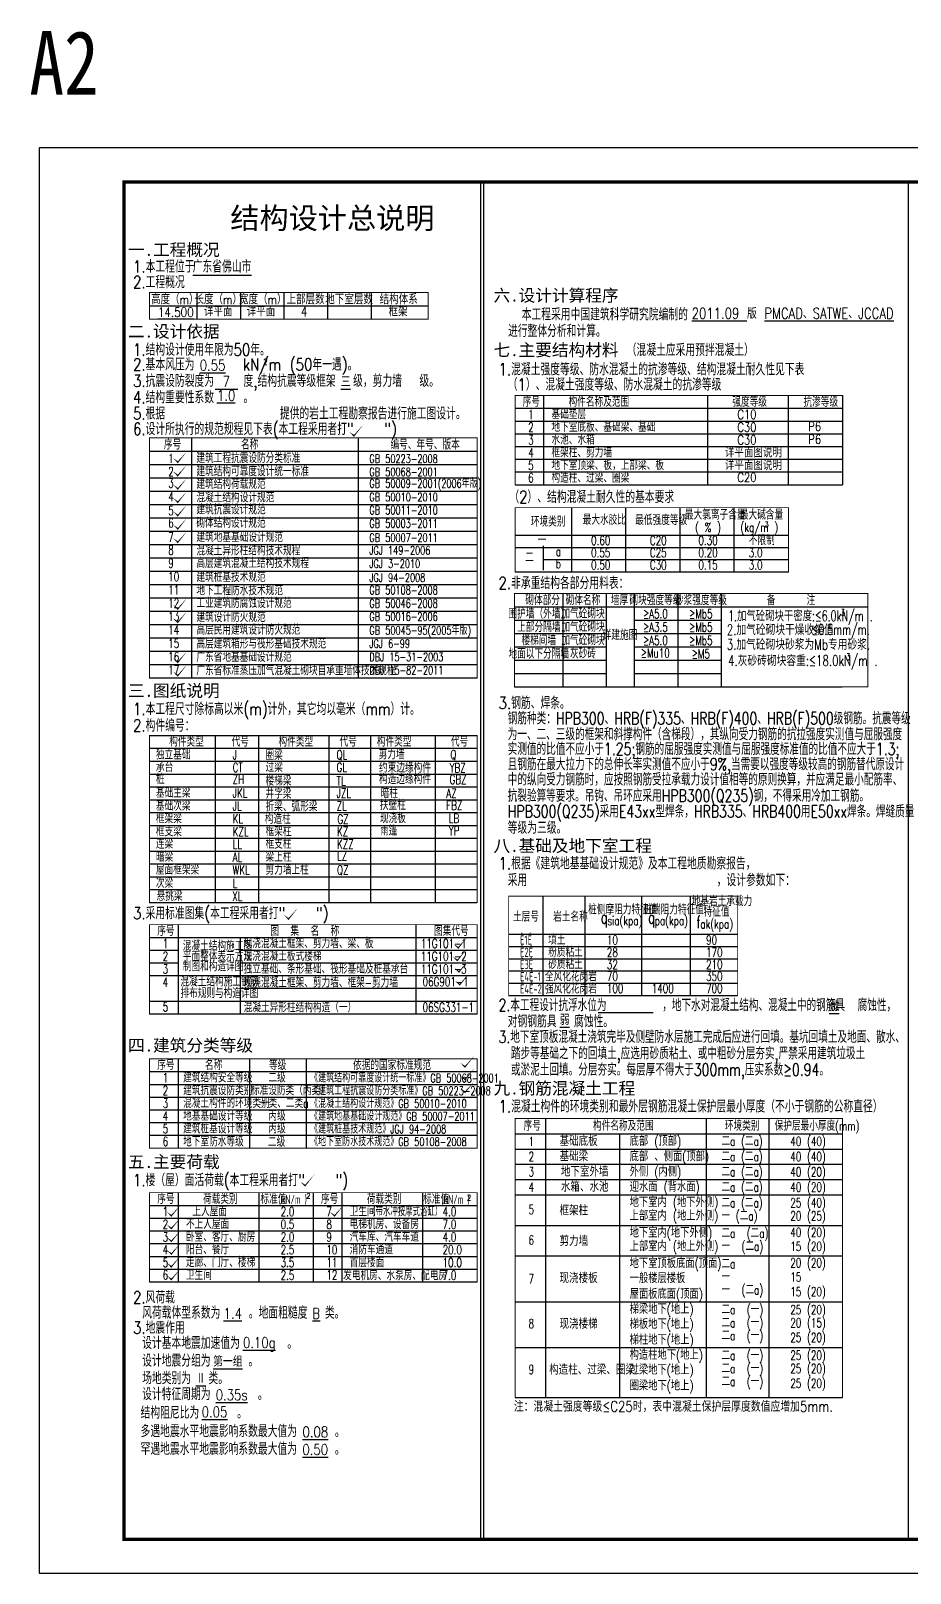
# Model space of a CAD drawing. Extents: x 211722 to 307256, y -48901 to -2017.
# Drawn here: x 211722 to 237627, y -47469 to -2017 of the extents above; entities that cross this region are included whole.
import ezdxf
from ezdxf.enums import TextEntityAlignment as Align

# ---------------------------------------------------------------- set-up
doc = ezdxf.new("R2010")
doc.units = 0
doc.header["$LTSCALE"] = 1000
doc.header["$MEASUREMENT"] = 0
for name, color, linetype in [('PUB_TEXT', 7, 'Continuous'), ('PUB_TITLE', 4, 'Continuous'), ('TAB', 7, 'Continuous'), ('TUKANG', 4, 'Continuous'), ('WORD', 7, 'Continuous')]:
    doc.layers.add(name, color=color, linetype=linetype)
doc.styles.add('-黑体', font='simhei.ttf', dxfattribs={"width": 0.8})
doc.styles.add('DXG1', font='simhei.ttf', dxfattribs={"width": 0.8})
doc.styles.add('DXG2', font='')
doc.styles.add('DXG3', font='txt.shx', dxfattribs={"width": 0.8, "bigfont": 'hztxt.shx'})
doc.styles.add('HZTXT', font='txt-广厦字体.shx', dxfattribs={"width": 0.75, "bigfont": 'HZTXT.shx'})
doc.styles.add('TSSD_CHINA', font='tssdeng.shx', dxfattribs={"width": 0.8, "bigfont": 'tssdchn.shx'})
doc.styles.add('TSSD_Rein', font='Tssdeng.shx', dxfattribs={"width": 0.7, "bigfont": 'Tssdchn.shx'})
doc.styles.get('DXG2').set_extended_font_data('SimSun')

msp = doc.modelspace()

# ---------------------------------------------------------------- linework, layer by layer
at = {"color": 2, "ltscale": 0.1}
msp.add_line((228433, -30951), (230057, -30951), dxfattribs=at)
at = {"ltscale": 0.1}
for points in [[(221104, -13831, 0, 45, 0), (221244, -13950, 36, 0, 0), (221523, -13616, 36, 36, 0)], [(215913, -14609, 0, 45, 0), (216053, -14728, 36, 0, 0), (216333, -14394, 36, 36, 0)], [(215913, -15002, 0, 45, 0), (216053, -15121, 36, 0, 0), (216333, -14787, 36, 36, 0)], [(215913, -15395, 0, 45, 0), (216053, -15514, 36, 0, 0), (216333, -15180, 36, 36, 0)], [(215913, -15788, 0, 45, 0), (216053, -15907, 36, 0, 0), (216333, -15573, 36, 36, 0)], [(215913, -16181, 0, 45, 0), (216053, -16300, 36, 0, 0), (216333, -15967, 36, 36, 0)], [(215913, -16574, 0, 45, 0), (216053, -16693, 36, 0, 0), (216333, -16360, 36, 36, 0)], [(215913, -16967, 0, 45, 0), (216053, -17086, 36, 0, 0), (216333, -16753, 36, 36, 0)], [(215913, -18933, 0, 45, 0), (216053, -19052, 36, 0, 0), (216333, -18718, 36, 36, 0)], [(215913, -19326, 0, 45, 0), (216053, -19445, 36, 0, 0), (216333, -19111, 36, 36, 0)], [(215913, -20505, 0, 45, 0), (216053, -20624, 36, 0, 0), (216333, -20290, 36, 36, 0)], [(215913, -20898, 0, 45, 0), (216053, -21017, 36, 0, 0), (216333, -20684, 36, 36, 0)], [(219176, -28070, 0, 45, 0), (219316, -28189, 36, 0, 0), (219595, -27855, 36, 36, 0)], [(224146, -29293, 0, 45, 0), (224286, -29412, 36, 0, 0), (224566, -29078, 36, 36, 0)], [(224176, -28922, 0, 45, 0), (224315, -29041, 36, 0, 0), (224595, -28707, 36, 36, 0)], [(224197, -29630, 0, 45, 0), (224336, -29749, 36, 0, 0), (224616, -29415, 36, 36, 0)], [(224220, -30007, 0, 45, 0), (224359, -30126, 36, 0, 0), (224639, -29792, 36, 36, 0)], [(224375, -32429, 0, 45, 0), (224515, -32548, 36, 0, 0), (224794, -32214, 36, 36, 0)], [(224375, -32804, 0, 45, 0), (224515, -32923, 36, 0, 0), (224794, -32589, 36, 36, 0)], [(224375, -33179, 0, 45, 0), (224515, -33298, 36, 0, 0), (224794, -32965, 36, 36, 0)], [(219662, -35929, 0, 45, 0), (219802, -36048, 36, 0, 0), (220082, -35714, 36, 36, 0)], [(215723, -36819, 0, 45, 0), (215863, -36938, 36, 0, 0), (216143, -36604, 36, 36, 0)], [(220531, -36819, 0, 45, 0), (220671, -36938, 36, 0, 0), (220951, -36604, 36, 36, 0)], [(215723, -37194, 0, 45, 0), (215863, -37313, 36, 0, 0), (216143, -36979, 36, 36, 0)], [(215723, -37569, 0, 45, 0), (215863, -37688, 36, 0, 0), (216143, -37354, 36, 36, 0)], [(215723, -37945, 0, 45, 0), (215863, -38063, 36, 0, 0), (216143, -37730, 36, 36, 0)], [(215723, -38320, 0, 45, 0), (215863, -38439, 36, 0, 0), (216143, -38105, 36, 36, 0)], [(215723, -38695, 0, 45, 0), (215863, -38814, 36, 0, 0), (216143, -38480, 36, 36, 0)]]:
    msp.add_lwpolyline(points, format="xyseb", dxfattribs=at)
at = {"layer": 'PUB_TITLE'}
msp.add_lwpolyline([(211964, -47469), (271364, -47469), (271364, -5469), (211964, -5469)], close=True, dxfattribs=at)
at = {"layer": 'PUB_TITLE', "const_width": 100}
msp.add_lwpolyline([(214464, -46469), (270364, -46469), (270364, -6469), (214464, -6469)], close=True, dxfattribs=at)
at = {"layer": 'TAB'}
for p, q in [((216612, -9730), (216612, -10516)), ((217896, -9730), (217896, -10516)), ((219179, -9730), (219179, -10516)), ((220462, -9730), (220462, -10516)), ((221746, -9730), (221746, -10516)), ((215220, -10123), (223424, -10123)), ((225989, -13141), (235638, -13141)), ((226830, -12765), (226830, -15392)), ((231655, -12765), (231655, -15392)), ((234030, -12765), (234030, -15017)), ((235638, -12765), (235638, -15392)), ((225989, -13516), (235638, -13516)), ((216453, -14011), (216453, -21087)), ((221362, -14011), (221362, -21087)), ((225989, -13891), (234030, -13891)), ((234030, -13891), (235638, -13891)), ((215220, -14405), (224869, -14405)), ((225989, -14267), (234030, -14267)), ((234030, -14267), (235638, -14267)), ((215220, -14798), (224869, -14798)), ((225989, -14642), (235638, -14642)), ((215220, -15191), (224869, -15191)), ((225989, -15017), (235638, -15017)), ((225989, -15392), (235638, -15392)), ((225989, -15392), (235638, -15392)), ((225989, -15392), (235638, -15392)), ((234030, -15017), (234030, -15392)), ((215220, -15584), (224869, -15584)), ((215220, -15977), (224869, -15977)), ((227658, -17959), (227658, -16069)), ((229254, -17959), (229254, -16069)), ((230850, -17959), (230850, -16069)), ((230850, -17959), (230850, -16069)), ((232446, -17959), (232446, -16069)), ((215220, -16370), (224869, -16370)), ((215220, -16763), (224869, -16763)), ((215220, -17156), (224869, -17156)), ((225989, -16879), (234042, -16879)), ((225989, -17239), (234042, -17239)), ((226822, -17914), (226822, -17194)), ((215220, -17549), (224869, -17549)), ((226822, -17599), (234042, -17599)), ((215220, -17942), (224869, -17942)), ((225989, -17959), (234042, -17959)), ((215220, -18335), (224869, -18335)), ((227401, -21349), (227401, -18597)), ((228678, -21349), (228678, -18597)), ((229511, -21349), (229511, -18597)), ((230789, -21349), (230789, -18597)), ((232067, -21349), (232067, -18597)), ((215220, -18728), (224869, -18728)), ((225974, -18990), (236378, -18990)), ((215220, -19121), (224869, -19121)), ((215220, -19515), (224869, -19515)), ((225974, -19383), (228678, -19383)), ((229511, -19383), (232067, -19383)), ((215220, -19908), (224869, -19908)), ((225974, -19776), (228678, -19776)), ((225974, -19776), (228678, -19776)), ((229511, -19776), (232067, -19776)), ((215220, -20301), (224869, -20301)), ((225974, -20170), (228678, -20170)), ((229511, -20170), (232067, -20170)), ((215220, -20694), (224869, -20694)), ((225974, -20563), (228678, -20563)), ((229511, -20563), (232067, -20563)), ((215220, -21087), (224869, -21087)), ((225974, -20956), (228678, -20956)), ((225974, -21349), (235623, -21349)), ((229511, -20956), (232067, -20956)), ((215220, -22782), (224869, -22782)), ((215220, -22782), (224869, -22782)), ((215220, -23161), (224869, -23161)), ((217150, -22782), (217150, -27704)), ((218430, -22782), (218430, -27704)), ((220499, -22782), (220499, -27704)), ((221729, -22782), (221729, -27704)), ((223635, -22782), (223635, -27704)), ((215214, -23539), (224863, -23539)), ((215214, -23918), (224863, -23918)), ((215214, -24296), (224863, -24296)), ((215214, -24675), (224863, -24675)), ((215214, -25054), (224863, -25054)), ((215214, -25432), (224863, -25432)), ((215214, -25811), (224863, -25811)), ((215214, -26190), (224863, -26190)), ((215214, -26568), (224863, -26568)), ((215214, -26947), (224863, -26947)), ((215214, -27325), (224863, -27325)), ((215214, -27704), (224863, -27704)), ((215214, -27704), (224863, -27704)), ((226811, -30441), (226811, -27516)), ((228052, -30441), (228052, -27516)), ((229726, -30441), (229726, -27516)), ((231157, -30441), (231157, -27516)), ((216062, -28357), (216062, -30984)), ((223064, -28357), (223064, -30984)), ((215220, -28732), (224869, -28732)), ((217890, -28732), (217890, -30984)), ((225799, -28641), (232545, -28641)), ((225799, -29001), (232545, -29001)), ((215220, -29108), (216062, -29108)), ((215220, -29483), (216062, -29483)), ((217890, -29108), (224869, -29108)), ((217890, -29483), (224869, -29483)), ((225799, -29361), (232545, -29361)), ((215220, -29858), (224869, -29858)), ((225799, -29721), (232545, -29721)), ((217890, -30233), (224869, -30233)), ((225799, -30081), (232545, -30081)), ((225799, -30441), (232545, -30441)), ((215220, -30609), (224869, -30609)), ((215220, -30984), (224869, -30984)), ((215220, -32689), (224869, -32689)), ((216062, -32314), (216062, -34941)), ((218167, -32314), (218167, -34941)), ((219830, -32314), (219830, -34941)), ((215220, -33064), (224869, -33064)), ((215220, -33439), (224869, -33439)), ((215220, -33815), (224869, -33815)), ((226890, -36320), (226890, -34070)), ((231625, -36320), (231625, -34070)), ((233473, -36320), (233473, -34070)), ((215220, -34190), (224869, -34190)), ((225989, -34520), (235638, -34520)), ((229078, -36320), (229078, -34520)), ((215220, -34565), (224869, -34565)), ((225989, -34970), (235638, -34970)), ((225989, -35420), (235638, -35420)), ((225989, -35870), (235638, -35870)), ((216062, -36256), (216062, -38883)), ((218437, -36256), (218437, -38883)), ((220044, -36256), (220044, -38883)), ((220886, -36256), (220886, -38883)), ((223261, -36256), (223261, -38883)), ((225989, -36320), (226890, -36320)), ((225989, -36320), (235638, -36320)), ((226890, -42288), (226890, -36320)), ((229078, -42288), (229078, -36320)), ((231625, -42288), (231625, -36320)), ((233473, -42288), (233473, -36320)), ((215220, -36631), (224869, -36631)), ((215220, -37007), (224869, -37007)), ((225989, -37220), (235638, -37220)), ((215220, -37382), (224869, -37382)), ((215220, -37757), (224869, -37757)), ((215220, -38133), (224869, -38133)), ((225989, -38120), (235638, -38120)), ((215220, -38508), (224869, -38508)), ((215220, -38883), (224869, -38883)), ((215220, -38883), (224869, -38883)), ((215220, -38883), (224869, -38883)), ((225989, -39470), (235638, -39470)), ((225989, -40820), (235638, -40820)), ((225989, -42288), (235638, -42288))]:
    msp.add_line(p, q, dxfattribs=at)
at = {"layer": 'TAB', "const_width": 27}
for points in [[(223424, -9730), (215220, -9730), (215220, -10516), (223424, -10516)], [(235638, -12765), (225989, -12765), (225989, -15392), (235638, -15392)], [(224869, -14011), (215220, -14011), (215220, -21087), (224869, -21087)], [(225989, -16069), (234042, -16069), (234042, -17959), (225989, -17959)], [(236378, -18597), (225974, -18597), (225974, -21349), (236378, -21349)], [(224869, -22782), (215220, -22782), (215220, -27704), (224869, -27704)], [(225799, -27516), (232545, -27516), (232545, -30441), (225799, -30441)], [(224869, -28357), (215220, -28357), (215220, -30984), (224869, -30984)], [(224869, -32314), (215220, -32314), (215220, -34941), (224869, -34941)], [(225989, -34070), (235638, -34070), (235638, -42288), (225989, -42288)], [(224869, -36256), (215220, -36256), (215220, -38883), (224869, -38883)]]:
    msp.add_lwpolyline(points, close=True, dxfattribs=at)
at = {"layer": 'TUKANG'}
for p, q in [((224982, -46469), (224982, -6469)), ((225072, -46469), (225072, -6469)), ((237582, -46469), (237582, -6469))]:
    msp.add_line(p, q, dxfattribs=at)

# ---------------------------------------------------------------- texts
for s, height, style, p in [('结构设计总说明', 630, 'DXG1', (217598, -7850)), ('一.工程概况', 360, 'DXG2', (214585, -8648)), ('六.设计计算程序', 360, 'DXG2', (225354, -9993)), ('二.设计依据', 360, 'DXG2', (214585, -11054)), ('七.主要结构材料', 360, 'DXG2', (225354, -11602)), ('三.图纸说明', 360, 'DXG2', (214585, -21642)), ('八.基础及地下室工程', 360, 'DXG2', (225354, -26212)), ('四.建筑分类等级', 360, 'DXG2', (214585, -32095)), ('九.钢筋混凝土工程', 360, 'DXG2', (225354, -33361)), ('五.主要荷载', 360, 'DXG2', (214585, -35527))]:
    msp.add_text(s, height=height, dxfattribs=dict(style=style)).set_placement(p)
at = {"ltscale": 0.1}
for s, height, style, width, p in [('1.本工程位于', 360, 'DXG3', 0.8, (214732, -9141)), ('2.工程概况', 360, 'DXG3', 0.8, (214732, -9601)), ('本工程采用中国建筑科学研究院编制的 ', 360, 'DXG3', 0.8, (226184, -10553)), ('进行整体分析和计算。', 360, 'DXG3', 0.8, (225780, -11040)), ('1.结构设计使用年限为50年。', 360, 'DXG3', 0.8, (214732, -11592)), ('2.基本风压为     kN/m (50年一遇)。', 360, 'DXG3', 0.8, (214732, -12028)), ('2', 180, 'DXG3', 0.8, (218573, -11862)), ('1.混凝土强度等级、防水混凝土的抗渗等级、结构混凝土耐久性见下表', 360, 'DXG3', 0.8, (225501, -12170)), ('3.抗震设防裂度为   度,结构抗震等级框架  级，剪力墙  级。', 360, 'DXG3', 0.8, (214732, -12511)), ('（1）、混凝土强度等级、防水混凝土的抗渗等级', 360, 'DXG3', 0.8, (225771, -12618)), ('4.结构重要性系数   。', 360, 'DXG3', 0.8, (214732, -12995)), ('5.根据            提供的岩土工程勘察报告进行施工图设计。', 360, 'DXG3', 0.8, (214732, -13471)), ('6.设计所执行的规范规程见下表(本工程采用者打"   ")', 360, 'DXG3', 0.8, (214732, -13929)), ('（2）、结构混凝土耐久性的基本要求', 360, 'DXG3', 0.8, (225820, -15932)), ('2.非承重结构各部分用料表：', 360, 'DXG3', 0.8, (225501, -18469)), ('1.本工程尺寸除标高以米(m)计外，其它均以毫米（mm）计。', 360, 'DXG3', 0.8, (214732, -22179)), ('3.钢筋、焊条。', 360, 'DXG3', 0.8, (225501, -22002)), ('2.构件编号：', 360, 'DXG3', 0.8, (214732, -22669)), ('钢筋种类：HPB300、HRB(F)335、HRB(F)400、HRB(F)500级钢筋。抗震等级', 360, 'HZTXT', 0.75, (225771, -22457)), ('为一、二、三级的框架和斜撑构件（含梯段），其纵向受力钢筋的抗拉强度实测值与屈服强度', 360, 'HZTXT', 0.75, (225771, -22924)), ('实测值的比值不应小于1.25;钢筋的屈服强度实测值与屈服强度标准值的比值不应大于1.3;', 360, 'HZTXT', 0.75, (225771, -23358)), ('且钢筋在最大拉力下的总伸长率实测值不应小于9%,当需要以强度等级较高的钢筋替代原设计', 360, 'HZTXT', 0.75, (225771, -23808)), ('中的纵向受力钢筋时，应按照钢筋受拉承载力设计值相等的原则换算，并应满足最小配筋率、', 360, 'HZTXT', 0.75, (225771, -24258)), ('抗裂验算等要求。吊钩、吊环应采用HPB300(Q235)钢，不得采用冷加工钢筋。', 360, 'HZTXT', 0.75, (225771, -24737)), ('HPB300(Q235)采用E43xx型焊条，HRB335、HRB400用E50xx焊条。焊缝质量', 360, 'HZTXT', 0.75, (225771, -25199)), ('等级为三级。', 360, 'DXG3', 0.8, (225771, -25681)), ('1.根据《建筑地基基础设计规范》及本工程地质勘察报告，', 360, 'DXG3', 0.8, (225501, -26732)), ('采用                    ，设计参数如下：', 360, 'DXG3', 0.8, (225771, -27224)), ('3.采用标准图集(本工程采用者打"   ")', 360, 'DXG3', 0.8, (214732, -28198)), ('2.本工程设计抗浮水位为        ，地下水对混凝土结构、混凝土中的钢筋具  腐蚀性，', 360, 'HZTXT', 0.75, (225501, -30908)), ('对钢钢筋具  腐蚀性。', 360, 'DXG3', 0.8, (225771, -31386)), ('3.地下室顶板混凝土浇筑完毕及侧壁防水层施工完成后应进行回填。基坑回填土及地面、散水、', 360, 'HZTXT', 0.75, (225501, -31843)), ('踏步等基础之下的回填土,应选用砂质粘土、或中粗砂分层夯实,严禁采用建筑垃圾土', 360, 'HZTXT', 0.75, (225865, -32327)), ('或淤泥土回填。分层夯实。每层厚不得大于300mm,压实系数≥0.94。', 360, 'HZTXT', 0.75, (225865, -32808)), ('1.楼（屋）面活荷载(本工程采用者打"   ")', 360, 'DXG3', 0.8, (214732, -36066)), ('2', 162, 'DXG3', 0.8, (219839, -36430)), ('2', 162, 'DXG3', 0.8, (224571, -36487)), ('2.风荷载', 360, 'DXG3', 0.8, (214732, -39520)), ('风荷载体型系数为   。地面粗糙度  类。', 360, 'DXG3', 0.8, (215002, -39973)), ('3.地震作用', 360, 'DXG3', 0.8, (214732, -40415)), ('设计基本地震加速值为     。', 360, 'DXG3', 0.8, (215002, -40864)), ('设计地震分组为    。', 360, 'DXG3', 0.8, (215002, -41385)), ('场地类别为  类。', 360, 'DXG3', 0.8, (215002, -41902)), ('设计特征周期为     。', 360, 'DXG3', 0.8, (215002, -42372)), ('结构阻尼比为    。', 360, 'DXG3', 0.8, (214955, -42920)), ('多遇地震水平地震影响系数最大值为    。', 360, 'DXG3', 0.8, (214955, -43464)), ('罕遇地震水平地震影响系数最大值为    。', 360, 'DXG3', 0.8, (214955, -43985))]:
    msp.add_text(s, height=height, dxfattribs=dict(at, style=style, width=width)).set_placement(p)
at = {"color": 2, "ltscale": 0.1, "style": 'DXG3', "width": 0.8}
for s, height, p in [('%%U广东省佛山市', 360, (216490, -9141)), ('%%U14.500', 280, (215464, -10448)), ('%%u2011.09 %%u版 %%uPMCAD、SATWE、JCCAD%%u', 315, (231191, -10499)), ('（混凝土应采用预拌混凝土）', 360, (229277, -11601)), ('%%U0.55', 315, (216699, -12028)), ('%%u 7 ', 315, (217151, -12511)), ('%%U三', 315, (220853, -12511)), ('%%u  ', 315, (222750, -12511)), ('%%u1.0', 315, (217206, -12919)), ('%%u                        ', 315, (215685, -13427)), ('P6', 270, (234626, -13810)), ('P6', 270, (234626, -14186)), ('%%u                  %%u', 360, (226393, -27224)), ('%%u微', 315, (235246, -30908)), ('%%u弱', 315, (227303, -31317)), ('%%u1.4', 315, (217401, -39973)), ('%%uB', 315, (220016, -39973)), ('%%u0.10g%%u', 315, (217971, -40831)), ('%%u第一组', 315, (217090, -41385)), ('%%uⅡ', 315, (216584, -41882)), ('%%u0.35s', 315, (217170, -42372)), ('%%u0.05', 315, (216757, -42873)), ('%%u0.08', 315, (219726, -43464)), ('%%u0.50', 315, (219724, -43985))]:
    msp.add_text(s, height=height, dxfattribs=at).set_placement(p)
at = {"style": 'DXG3'}
for s, width, p in [('高度（m）', 0.8, (215962, -10071)), ('长度（m）', 0.8, (217242, -10071)), ('宽度（m）', 0.8, (218554, -10071)), ('上部层数', 0.8, (219815, -10071)), ('地下室层数', 0.8, (221098, -10071)), ('结构体系', 0.8, (222559, -10071)), ('围护墙（外墙）', 0.7, (226687, -19338)), ('砌体名称', 0.7, (227990, -18939)), ('墙厚', 0.7, (229068, -18939)), ('砌块强度等级', 0.7, (230123, -18939)), ('砂浆强度等级', 0.7, (231463, -18939)), ('备     注', 0.7, (234118, -18939)), ('上部分隔墙', 0.7, (226687, -19731)), ('楼梯间墙', 0.7, (226687, -20124)), ('详建施图', 0.7, (229080, -19964)), ('地面以下分隔墙', 0.7, (226687, -20517))]:
    msp.add_text(s, height=270, dxfattribs=dict(at, width=width)).set_placement(p, align=Align.CENTER)
at = {"color": 2, "ltscale": 0.1, "style": 'DXG3', "width": 0.8}
for s, p in [('详平面', (217242, -10432)), ('详平面', (218501, -10432)), ('4', (219771, -10432)), ('框架', (222541, -10432))]:
    msp.add_text(s, height=280, dxfattribs=at).set_placement(p, align=Align.CENTER)
for s, height, style, width, p in [('序号', 270, 'DXG3', 0.7, (226213, -13093)), ('基础垫层', 270, 'DXG3', 0.7, (227060, -13457)), ('构件名称及范围', 270, 'DXG3', 0.7, (227564, -13093)), ('强度等级', 270, 'DXG3', 0.7, (232388, -13093)), ('抗渗等级', 270, 'DXG3', 0.7, (234484, -13096)), ('2', 270, 'DXG3', 0.7, (226374, -13832)), ('1', 270, 'DXG3', 0.7, (226374, -13457)), ('地下室底板、基础梁、基础', 270, 'DXG3', 0.7, (227060, -13832)), ('序号', 270, 'DXG3', 0.7, (215641, -14353)), ('名称', 270, 'DXG3', 0.7, (217914, -14353)), ('编号、年号、版本', 270, 'DXG3', 0.7, (222318, -14353)), ('3', 270, 'DXG3', 0.7, (226374, -14207)), ('水池、水箱', 270, 'DXG3', 0.7, (227060, -14207)), ('1', 270, 'DXG3', 0.7, (215770, -14752)), ('建筑工程抗震设防分类标准 ', 270, 'DXG3', 0.7, (216599, -14752)), ('GB 50223-2008', 250, 'DXG3', 0.7, (221694, -14752)), ('4', 270, 'DXG3', 0.7, (226374, -14583)), ('框架柱、剪力墙', 270, 'DXG3', 0.7, (227060, -14583)), ('2', 270, 'DXG3', 0.7, (215770, -15141)), ('建筑结构可靠度设计统一标准', 270, 'DXG3', 0.7, (216599, -15141)), ('GB 50068-2001', 250, 'DXG3', 0.7, (221694, -15141)), ('5', 270, 'DXG3', 0.7, (226374, -14958)), ('地下室顶梁、板，上部梁、板', 270, 'DXG3', 0.7, (227060, -14958)), ('3', 270, 'DXG3', 0.7, (215770, -15480)), ('建筑结构荷载规范', 270, 'DXG3', 0.7, (216599, -15514)), ('GB 50009-2001(2006年版)', 250, 'DXG3', 0.7, (221694, -15480)), ('6', 270, 'DXG3', 0.7, (226374, -15323)), ('构造柱、过梁、圈梁', 270, 'DXG3', 0.7, (227060, -15333)), ('4', 270, 'DXG3', 0.7, (215770, -15882)), ('混凝土结构设计规范', 270, 'DXG3', 0.7, (216599, -15909)), ('GB 50010-2010', 250, 'DXG3', 0.7, (221694, -15882)), ('5', 270, 'DXG3', 0.7, (215770, -16292)), ('砌体结构设计规范', 270, 'DXG3', 0.7, (216599, -16660)), ('建筑抗震设计规范', 270, 'DXG3', 0.7, (216599, -16266)), ('GB 50011-2010', 250, 'DXG3', 0.7, (221694, -16266)), ('环境类别', 270, 'DXG3', 0.7, (226453, -16622)), ('最大氯离子含量', 270, 'DXG3', 0.7, (230992, -16418)), ('最大碱含量', 270, 'DXG3', 0.7, (232610, -16418)), ('7', 270, 'DXG3', 0.7, (215770, -17073)), ('6', 270, 'DXG3', 0.7, (215770, -16653)), ('建筑地基基础设计规范', 270, 'DXG3', 0.7, (216599, -17078)), ('GB 50003-2011', 250, 'DXG3', 0.7, (221694, -16660)), ('( % )', 270, 'DXG3', 0.7, (231295, -16784)), ('(kg/m )', 270, 'DXG3', 0.7, (232630, -16784)), ('8', 270, 'DXG3', 0.7, (215770, -17454)), ('JGJ 149-2006', 250, 'DXG3', 0.7, (221694, -17451)), ('GB 50007-2011', 250, 'DXG3', 0.7, (221694, -17078)), ('一', 270, 'DXG3', 0.7, (226650, -17169)), ('不限制', 270, 'DXG3', 0.7, (232874, -17171)), ('3.0', 270, 'DXG3', 0.7, (232874, -17531)), ('9', 270, 'DXG3', 0.7, (215770, -17839)), ('高层建筑混凝土结构技术规程', 270, 'DXG3', 0.7, (216599, -17844)), ('JGJ 3-2010', 250, 'DXG3', 0.7, (221694, -17844)), ('二', 270, 'DXG3', 0.7, (226285, -17678)), ('a', 270, 'DXG3', 0.7, (227190, -17496)), ('b', 270, 'DXG3', 0.7, (227190, -17856)), ('3.0', 270, 'DXG3', 0.7, (232874, -17891)), ('10', 270, 'DXG3', 0.7, (215770, -18233)), ('建筑桩基技术规范 ', 270, 'DXG3', 0.7, (216599, -18255)), ('JGJ 94-2008', 250, 'DXG3', 0.7, (221694, -18255)), ('11', 270, 'DXG3', 0.7, (215770, -18630)), ('地下工程防水技术规范', 270, 'DXG3', 0.7, (216599, -18648)), ('GB 50108-2008', 250, 'DXG3', 0.7, (221694, -18623)), ('12', 270, 'DXG3', 0.7, (215770, -19016)), ('工业建筑防腐蚀设计规范', 270, 'DXG3', 0.7, (216599, -19023)), ('GB 50046-2008', 250, 'DXG3', 0.7, (221694, -19016)), ('砌体部分', 270, 'DXG3', 0.7, (226289, -18939)), ('13', 270, 'DXG3', 0.7, (215770, -19403)), ('14', 270, 'DXG3', 0.7, (215770, -19809)), ('建筑设计防火规范', 270, 'DXG3', 0.7, (216599, -19437)), ('高层民用建筑设计防火规范', 270, 'DXG3', 0.7, (216599, -19809)), ('GB 50016-2006', 250, 'DXG3', 0.7, (221694, -19403)), ('GB 50045-95(2005年版)', 250, 'DXG3', 0.7, (221694, -19809)), ('2.加气砼砌块干燥收缩值', 315, 'DXG3', 0.7, (232225, -19823)), ('≤0.5mm/m.', 315, 'DXG3', 0.65, (234729, -19817)), ('15', 270, 'DXG3', 0.7, (215770, -20200)), ('高层建筑箱形与筏形基础技术规范', 270, 'DXG3', 0.7, (216599, -20218)), ('JGJ 6-99', 250, 'DXG3', 0.7, (221694, -20200)), ('3.加气砼砌块砂浆为Mb专用砂浆.', 315, 'DXG3', 0.7, (232224, -20258)), ('16', 270, 'DXG3', 0.7, (215770, -20593)), ('广东省地基基础设计规范', 270, 'DXG3', 0.7, (216599, -20611)), ('DBJ 15-31-2003', 250, 'DXG3', 0.7, (221694, -20593)), ('4.灰砂砖砌块容重:≤18.0kN/m .', 315, 'DXG3', 0.7, (232264, -20734)), ('3', 197, 'DXG3', 0.7, (235742, -20560)), ('17', 270, 'DXG3', 0.7, (215770, -20986)), ('DBJ 15-82-2011', 250, 'DXG3', 0.7, (221694, -20986)), ('构件类型', 270, 'DXG3', 0.7, (215797, -23107)), ('代号', 270, 'DXG3', 0.7, (217637, -23107)), ('构件类型', 270, 'DXG3', 0.7, (219018, -23107)), ('代号', 270, 'DXG3', 0.7, (220815, -23107)), ('构件类型', 270, 'DXG3', 0.7, (221916, -23107)), ('代号', 270, 'DXG3', 0.7, (224095, -23107)), ('独立基础', 270, 'DXG3', 0.7, (215406, -23488)), ('承台', 270, 'DXG3', 0.7, (215406, -23860)), ('J', 270, 'DXG3', 0.7, (217667, -23488)), ('CT', 270, 'DXG3', 0.7, (217667, -23860)), ('过梁', 270, 'DXG3', 0.7, (218636, -23858)), ('圈梁', 270, 'DXG3', 0.7, (218636, -23506)), ('QL', 270, 'DXG3', 0.7, (220728, -23487)), ('GL', 270, 'DXG3', 0.7, (220728, -23858)), ('剪力墙 ', 270, 'DXG3', 0.7, (221969, -23481)), ('Q', 270, 'DXG3', 0.7, (224081, -23481)), ('桩', 270, 'DXG3', 0.7, (215406, -24212)), ('ZH', 270, 'DXG3', 0.7, (217667, -24212)), ('楼梯梁', 270, 'DXG3', 0.7, (218636, -24260)), ('TL', 270, 'DXG3', 0.7, (220728, -24260)), ('基础主梁', 270, 'DXG3', 0.7, (215406, -24614)), ('JKL', 270, 'DXG3', 0.7, (217667, -24614)), ('井字梁', 270, 'DXG3', 0.7, (218636, -24640)), ('JZL', 270, 'DXG3', 0.7, (220728, -24617)), ('暗柱', 270, 'DXG3', 0.7, (222026, -24624)), ('AZ', 270, 'DXG3', 0.7, (223962, -24624)), ('基础次梁', 270, 'DXG3', 0.7, (215406, -24997)), ('JL', 270, 'DXG3', 0.7, (217667, -24997)), ('扶壁柱', 270, 'DXG3', 0.7, (222005, -24975)), ('FBZ', 270, 'DXG3', 0.7, (223959, -24975)), ('框架梁', 270, 'DXG3', 0.7, (215406, -25370)), ('框支梁', 270, 'DXG3', 0.7, (215406, -25752)), ('KL', 270, 'DXG3', 0.7, (217667, -25370)), ('构造柱', 270, 'DXG3', 0.7, (218615, -25385)), ('框架柱', 270, 'DXG3', 0.7, (218636, -25749)), ('GZ', 270, 'DXG3', 0.7, (220753, -25385)), ('现浇板', 270, 'DXG3', 0.7, (222008, -25361)), ('雨篷', 270, 'DXG3', 0.7, (222008, -25726)), ('LB', 270, 'DXG3', 0.7, (224034, -25361)), ('连梁', 270, 'DXG3', 0.7, (215406, -26119)), ('KZL', 270, 'DXG3', 0.7, (217667, -25752)), ('LL', 270, 'DXG3', 0.7, (217667, -26119)), ('框支柱', 270, 'DXG3', 0.7, (218636, -26119)), ('KZ', 270, 'DXG3', 0.7, (220743, -25749)), ('KZZ', 270, 'DXG3', 0.7, (220743, -26119)), ('YP', 270, 'DXG3', 0.7, (224034, -25726)), ('暗梁', 270, 'DXG3', 0.7, (215406, -26503)), ('AL', 270, 'DXG3', 0.7, (217667, -26503)), ('梁上柱', 270, 'DXG3', 0.7, (218636, -26503)), ('LZ', 270, 'DXG3', 0.7, (220743, -26464)), ('屋面框架梁', 270, 'DXG3', 0.7, (215406, -26881)), ('WKL', 270, 'DXG3', 0.7, (217667, -26881)), ('剪力墙上柱', 270, 'DXG3', 0.7, (218636, -26881)), ('QZ', 270, 'DXG3', 0.7, (220743, -26881)), ('次梁', 270, 'DXG3', 0.7, (215406, -27274)), ('L', 270, 'DXG3', 0.7, (217667, -27274)), ('悬挑梁', 270, 'DXG3', 0.7, (215426, -27653)), ('XL', 270, 'DXG3', 0.7, (217654, -27653)), ('地基岩土承载力', 270, 'DXG3', 0.7, (231190, -27809)), ('土层号', 270, 'DXG3', 0.7, (225926, -28267)), ('岩土名称', 270, 'DXG3', 0.7, (227110, -28267)), ('桩侧摩阻力特征值', 270, 'DXG3', 0.7, (228140, -28055)), ('q ', 360, 'DXG3', 0.7, (228512, -28324)), ('sia(kpa)', 270, 'DXG3', 0.7, (228710, -28375)), ('桩端阻力特征值', 270, 'DXG3', 0.7, (229767, -28055)), ('q ', 360, 'DXG3', 0.7, (229904, -28324)), ('pa(kpa)', 270, 'DXG3', 0.7, (230102, -28375)), ('f ', 360, 'DXG3', 0.7, (231327, -28461)), ('ak(kpa)', 270, 'DXG3', 0.7, (231448, -28475)), ('特征值', 270, 'DXG3', 0.7, (231540, -28118)), ('序号', 270, 'DXG3', 0.7, (215445, -28685)), ('图  集  名  称', 270, 'DXG3', 0.7, (218778, -28685)), ('图集代号', 270, 'DXG3', 0.7, (223602, -28685)), ('1', 270, 'DXG3', 0.7, (215605, -29048)), ('混凝土结构施工图', 270, 'DXG3', 0.7, (216198, -29126)), ('2', 270, 'DXG3', 0.7, (215605, -29424)), ('3', 270, 'DXG3', 0.7, (215605, -29799)), ('制图和构造详图', 270, 'DXG3', 0.7, (216198, -29728)), ('平面整体表示方法', 270, 'DXG3', 0.7, (216198, -29438)), ('4', 270, 'DXG3', 0.7, (215605, -30189)), ('混凝土结构施工钢筋', 270, 'DXG3', 0.7, (216128, -30176)), ('现浇混凝土框架、剪力墙、框架-剪力墙', 270, 'DXG3', 0.7, (217991, -30206)), ('06G901-1', 270, 'DXG3', 0.7, (223263, -30175)), ('排布规则与构造详图', 270, 'DXG3', 0.7, (216128, -30518)), ('5', 270, 'DXG3', 0.7, (215605, -30913)), ('混凝土异形柱结构构造（一）', 270, 'DXG3', 0.7, (217991, -30937)), ('06SG331-1', 270, 'DXG3', 0.7, (223263, -30926)), ('序号', 270, 'DXG3', 0.7, (215445, -32642)), ('建筑结构安全等级', 270, 'DXG3', 0.7, (216209, -33005)), ('名称', 270, 'DXG3', 0.7, (216854, -32642)), ('二级', 270, 'DXG3', 0.7, (218720, -33005)), ('等级', 270, 'DXG3', 0.7, (218738, -32642)), ('依据的国家标准规范', 270, 'DXG3', 0.7, (221215, -32642)), ('2', 270, 'DXG3', 0.7, (215605, -33380)), ('1', 270, 'DXG3', 0.7, (215605, -33005)), ('建筑抗震设防类别', 270, 'DXG3', 0.7, (216209, -33380)), ('《建筑结构可靠度设计统一标准》GB 50068-2001', 250, 'DXG3', 0.7, (219948, -33005)), ('《建筑工程抗震设防分类标准》GB 50223-2008', 250, 'DXG3', 0.7, (219948, -33380)), ('3', 270, 'DXG3', 0.7, (215605, -33755)), ('混凝土构件的环境类别', 270, 'DXG3', 0.7, (216209, -33755)), ('一类、二类a', 270, 'DXG3', 0.7, (218471, -33755)), ('《混凝土结构设计规范》GB 50010-2010', 250, 'DXG3', 0.7, (219948, -33755)), ('4', 270, 'DXG3', 0.7, (215605, -34131)), ('地基基础设计等级', 270, 'DXG3', 0.7, (216209, -34133)), ('丙级', 270, 'DXG3', 0.7, (218720, -34133)), ('《建筑地基基础设计规范》GB 50007-2011', 250, 'DXG3', 0.7, (219948, -34133)), ('5', 270, 'DXG3', 0.7, (215605, -34506)), ('建筑桩基设计等级', 270, 'DXG3', 0.7, (216209, -34508)), ('丙级', 270, 'DXG3', 0.7, (218720, -34508)), ('《建筑桩基技术规范》JGJ 94-2008', 250, 'DXG3', 0.7, (219948, -34508)), ('序号', 270, 'DXG3', 0.7, (226239, -34427)), ('构件名称及范围', 270, 'DXG3', 0.7, (228284, -34427)), ('环境类别', 270, 'DXG3', 0.7, (232169, -34427)), ('保护层最小厚度(mm)', 270, 'DXG3', 0.7, (233634, -34427)), ('6', 270, 'DXG3', 0.7, (215605, -34881)), ('地下室防水等级', 270, 'DXG3', 0.7, (216209, -34891)), ('二级', 270, 'DXG3', 0.7, (218708, -34902)), ('《地下室防水技术规范》GB 50108-2008', 250, 'DXG3', 0.7, (219948, -34880)), ('1', 270, 'DXG3', 0.7, (226386, -34877)), ('基础底板', 270, 'DXG3', 0.8, (227298, -34877)), ('底部 (顶部)', 270, 'DXG3', 0.75, (229364, -34877)), ('二a (二a)', 270, 'DXG3', 0.7, (232069, -34877)), ('2', 270, 'DXG3', 0.7, (226386, -35327)), ('基础梁', 270, 'DXG3', 0.8, (227298, -35327)), ('底部 、侧面(顶部)', 270, 'DXG3', 0.75, (229364, -35327)), ('二a (二a)', 270, 'DXG3', 0.7, (232069, -35327)), ('3', 270, 'DXG3', 0.7, (226386, -35777)), ('地下室外墙', 270, 'DXG3', 0.8, (227338, -35777)), ('外侧 (内侧)', 270, 'DXG3', 0.75, (229364, -35777)), ('迎水面 (背水面)', 270, 'DXG3', 0.75, (229364, -36227)), ('二a (二a)', 270, 'DXG3', 0.7, (232069, -35777)), ('二a (二a)', 270, 'DXG3', 0.7, (232069, -36227)), ('序号', 270, 'DXG3', 0.7, (215445, -36584)), ('荷载类别', 270, 'DXG3', 0.7, (216795, -36584)), ('标准值', 270, 'DXG3', 0.7, (218487, -36589)), ('(kN/m )', 270, 'TSSD_Rein', 0.7, (219021, -36589)), ('序号', 270, 'DXG3', 0.7, (220269, -36584)), ('荷载类别', 270, 'DXG3', 0.7, (221620, -36584)), ('标准值', 270, 'DXG3', 0.7, (223281, -36589)), ('(kN/m )', 270, 'TSSD_Rein', 0.7, (223816, -36589)), ('4', 270, 'DXG3', 0.7, (226386, -36227)), ('水箱、水池', 270, 'DXG3', 0.8, (227338, -36227)), ('地下室内 (地下外侧)', 270, 'DXG3', 0.75, (229364, -36677)), ('1', 270, 'DXG3', 0.7, (215605, -36948)), ('上人屋面', 270, 'DXG3', 0.7, (216480, -36948)), ('7', 270, 'DXG3', 0.7, (220429, -36948)), ('卫生间', 270, 'DXG3', 0.7, (221115, -36948)), ('5', 270, 'DXG3', 0.7, (226386, -36888)), ('框架柱', 270, 'DXG3', 0.8, (227298, -36922)), ('上部室内 (地上外侧)', 270, 'DXG3', 0.75, (229364, -37075)), ('一 (二a)', 270, 'DXG3', 0.7, (232069, -37075)), ('二a (二a)', 270, 'DXG3', 0.7, (232069, -36689)), ('2', 270, 'DXG3', 0.7, (215605, -37323)), ('不上人屋面', 270, 'DXG3', 0.7, (216291, -37323)), ('8', 270, 'DXG3', 0.7, (220429, -37323)), ('电梯机房、设备房', 270, 'DXG3', 0.7, (221115, -37323)), ('地下室内(地下外侧)', 270, 'DXG3', 0.75, (229364, -37577)), ('二a  (二a)', 270, 'DXG3', 0.7, (232069, -37589)), ('3', 270, 'DXG3', 0.7, (215605, -37698)), ('卧室、客厅、厨房', 270, 'DXG3', 0.7, (216291, -37698)), ('9', 270, 'DXG3', 0.7, (220429, -37698)), ('汽车库、汽车车道', 270, 'DXG3', 0.7, (221115, -37698)), ('6', 270, 'DXG3', 0.7, (226386, -37788)), ('剪力墙', 270, 'DXG3', 0.8, (227298, -37822)), ('上部室内 (地上外侧)', 270, 'DXG3', 0.75, (229364, -37975)), ('一  (二a)', 270, 'DXG3', 0.7, (232069, -37975)), ('4', 270, 'DXG3', 0.7, (215605, -38073)), ('5', 270, 'DXG3', 0.7, (215605, -38449)), ('走廊、门厅、楼梯', 270, 'DXG3', 0.7, (216291, -38449)), ('阳台、餐厅', 270, 'DXG3', 0.7, (216291, -38073)), ('10', 270, 'DXG3', 0.7, (220429, -38073)), ('11', 270, 'DXG3', 0.7, (220429, -38449)), ('消防车通道', 270, 'DXG3', 0.7, (221115, -38073)), ('首层楼面', 270, 'DXG3', 0.7, (221115, -38449)), ('地下室顶板底面(顶面)', 270, 'DXG3', 0.75, (229364, -38477)), ('6', 270, 'DXG3', 0.7, (215605, -38814)), ('卫生间', 270, 'DXG3', 0.7, (216291, -38824)), ('12', 270, 'DXG3', 0.7, (220429, -38814)), ('发电机房、水泵房、配电房', 270, 'DXG3', 0.7, (220923, -38833)), ('现浇楼板', 270, 'DXG3', 0.8, (227298, -38915)), ('一般楼层楼板', 270, 'DXG3', 0.75, (229364, -38917)), ('二a', 270, 'DXG3', 0.7, (232069, -38489)), ('7', 270, 'DXG3', 0.7, (226386, -38929)), ('屋面板底面(顶面)', 270, 'DXG3', 0.75, (229364, -39382)), ('一  ', 270, 'DXG3', 0.7, (232069, -38875)), ('一  (二a) ', 270, 'DXG3', 0.7, (232069, -39256)), ('梯梁地下(地上)', 270, 'DXG3', 0.75, (229364, -39827)), ('二a  (一)', 270, 'DXG3', 0.7, (232069, -39839)), ('8', 270, 'DXG3', 0.7, (226386, -40251)), ('现浇楼梯', 270, 'DXG3', 0.8, (227298, -40265)), ('梯板地下(地上)', 270, 'DXG3', 0.75, (229364, -40267)), ('二a  (一)', 270, 'DXG3', 0.7, (232069, -40225)), ('梯柱地下(地上)', 270, 'DXG3', 0.75, (229364, -40732)), ('二a  (一)', 270, 'DXG3', 0.7, (232069, -40606)), ('构造柱地下(地上)', 270, 'DXG3', 0.75, (229364, -41177)), ('二a  (一)', 270, 'DXG3', 0.7, (232069, -41189)), ('9', 270, 'DXG3', 0.7, (226386, -41601)), ('构造柱、过梁、圈梁', 270, 'DXG3', 0.8, (226993, -41615)), ('过梁地下(地上)', 270, 'DXG3', 0.75, (229364, -41617)), ('二a  (一)', 270, 'DXG3', 0.7, (232069, -41575)), ('圈梁地下(地上)', 270, 'DXG3', 0.75, (229364, -42082)), ('二a  (一)', 270, 'DXG3', 0.7, (232069, -41956))]:
    msp.add_text(s, height=height, dxfattribs=dict(style=style, width=width)).set_placement(p)
at = {"color": 4, "ltscale": 0.1, "style": 'DXG3', "width": 0.8}
for s, height, p in [('C10', 270, (232537, -13457)), ('C30', 270, (232537, -13832)), ('C30', 270, (232537, -14207)), ('详平面图说明', 270, (232167, -14583)), ('详平面图说明', 270, (232167, -14958)), ('C20', 270, (232537, -15312)), ('1.混凝土构件的环境类别和最外层钢筋混凝土保护层最小厚度（不小于钢筋的公称直径）', 360, (225501, -33894)), ('注：混凝土强度等级≤C25时，表中混凝土保护层厚度数值应增加5mm.', 315, (225951, -42713))]:
    msp.add_text(s, height=height, dxfattribs=at).set_placement(p)
at = {"color": 4, "style": 'DXG3', "width": 0.7}
for s, p in [('最大水胶比', (227980, -16569)), ('最低强度等级', (229528, -16576)), ('0.60', (228229, -17171)), ('0.55', (228229, -17531)), ('C20', (229960, -17171)), ('C25', (229960, -17531)), ('0.30', (231390, -17171)), ('0.20', (231390, -17531)), ('0.50', (228229, -17891)), ('C30', (229960, -17891)), ('0.15', (231390, -17891)), ('约束边缘构件', (221979, -23872)), ('YBZ', (224058, -23872)), ('构造边缘构件', (221979, -24213)), ('GBZ', (224058, -24213)), ('现浇混凝土框架、剪力墙、梁、板', (217991, -29048)), ('11G101-1', (223211, -29048)), ('独立基础、条形基础、筏形基础及桩基承台', (217991, -29799)), ('现浇混凝土板式楼梯', (217991, -29424)), ('11G101-2', (223211, -29424)), ('11G101-3', (223211, -29799)), ('40 (40)', (234098, -34877)), ('40 (40)', (234098, -35327)), ('40 (20)', (234098, -35777)), ('40 (20)', (234098, -36227)), ('2.0', (219081, -36948)), ('4.0', (223854, -36948)), ('25 (40)', (234098, -36689)), ('20 (25)', (234098, -37075)), ('0.5', (219081, -37323)), ('7.0', (223854, -37323)), ('40 (20)', (234098, -37558)), ('2.0', (219081, -37698)), ('4.0', (223854, -37698)), ('15 (20)', (234098, -37975)), ('2.5', (219081, -38073)), ('3.5', (219081, -38449)), ('20.0', (223854, -38073)), ('10.0', (223854, -38449)), ('20 (20)', (234098, -38458)), ('2.5', (219081, -38824)), ('7.0', (223854, -38824)), ('15 ', (234098, -38875)), ('15 (20)', (234098, -39309)), ('25 (20)', (234098, -39839)), ('20 (15)', (234098, -40225)), ('25 (20)', (234098, -40659)), ('25 (20)', (234098, -41182)), ('25 (20)', (234098, -41575)), ('25 (20)', (234098, -42009))]:
    msp.add_text(s, height=270, dxfattribs=at).set_placement(p)
at = {"color": 2}
for s, height, style, width, p in [('混凝土异形柱结构技术规程', 270, 'DXG3', 0.7, (216599, -17474)), ('1.加气砼砌块干密度:≤6.0kN/m .', 315, 'DXG3', 0.65, (232264, -19414)), ('3', 197, 'DXG3', 0.7, (235589, -19258)), ('广东省标准蒸压加气混凝土砌块自承重墙体技术规程', 270, 'DXG3', 0.7, (216599, -21004)), ('折梁、弧形梁', 270, 'DXG3', 0.7, (218636, -25019)), ('ZL', 270, 'DXG3', 0.7, (220728, -24994)), ('%%2001%%201', 270, 'TSSD_CHINA', 0.7, (226135, -28946)), ('%%2002%%201', 270, 'TSSD_CHINA', 0.7, (226135, -29306)), ('粉质粘土', 270, 'DXG3', 0.7, (226963, -29306)), ('填土', 270, 'DXG3', 0.7, (226963, -28946)), ('28', 270, 'DXG3', 0.7, (228692, -29306)), ('10', 270, 'DXG3', 0.7, (228692, -28946)), ('90', 270, 'DXG3', 0.7, (231616, -28946)), ('170', 270, 'DXG3', 0.7, (231616, -29306)), ('%%2003%%201', 270, 'TSSD_CHINA', 0.7, (226135, -29666)), ('砂质粘土', 270, 'DXG3', 0.7, (226963, -29666)), ('32', 270, 'DXG3', 0.7, (228692, -29666)), ('210', 270, 'DXG3', 0.7, (231616, -29666)), ('%%2004%%201-1', 270, 'TSSD_CHINA', 0.7, (226135, -30026)), ('全风化花岗岩', 270, 'DXG3', 0.7, (226867, -30026)), ('70', 270, 'DXG3', 0.7, (228692, -30013)), ('350', 270, 'DXG3', 0.7, (231616, -30013)), ('%%2004%%201-2', 270, 'TSSD_CHINA', 0.7, (226135, -30386)), ('强风化花岗岩', 270, 'DXG3', 0.7, (226867, -30386)), ('100', 270, 'DXG3', 0.7, (228692, -30373)), ('1400', 270, 'DXG3', 0.7, (230016, -30373)), ('700', 270, 'DXG3', 0.7, (231616, -30373)), ('标准设防类（丙类）', 270, 'DXG3', 0.7, (218206, -33380)), ('（带水冲按摩式浴缸）', 270, 'DXG3', 0.6, (221657, -36948))]:
    msp.add_text(s, height=height, dxfattribs=dict(at, style=style, width=width)).set_placement(p)
at = {"color": 4, "style": 'DXG3', "width": 0.7}
for s, p in [('加气砼砌块', (227990, -19332)), ('≥A5.0', (230123, -19332)), ('≥Mb5', (231463, -19332)), ('加气砼砌块', (227990, -19725)), ('≥A3.5', (230123, -19725)), ('≥Mb5', (231463, -19725)), ('加气砼砌块', (227990, -20118)), ('≥A5.0', (230123, -20118)), ('≥Mb5', (231463, -20118)), ('灰砂砖', (227990, -20511)), ('≥Mu10', (230120, -20487)), ('≥M5', (231463, -20511))]:
    msp.add_text(s, height=270, dxfattribs=at).set_placement(p, align=Align.CENTER)
at = {"layer": 'PUB_TEXT', "color": 1, "style": '-黑体', "width": 0.8}
msp.add_text('A2', height=1877.6, dxfattribs=at).set_placement((211679, -3894))
at = {"layer": 'WORD', "style": 'DXG3', "width": 0.8}
msp.add_text('3', height=162, dxfattribs=at).set_placement((233339, -16647))

doc.saveas('drawing.dxf')
